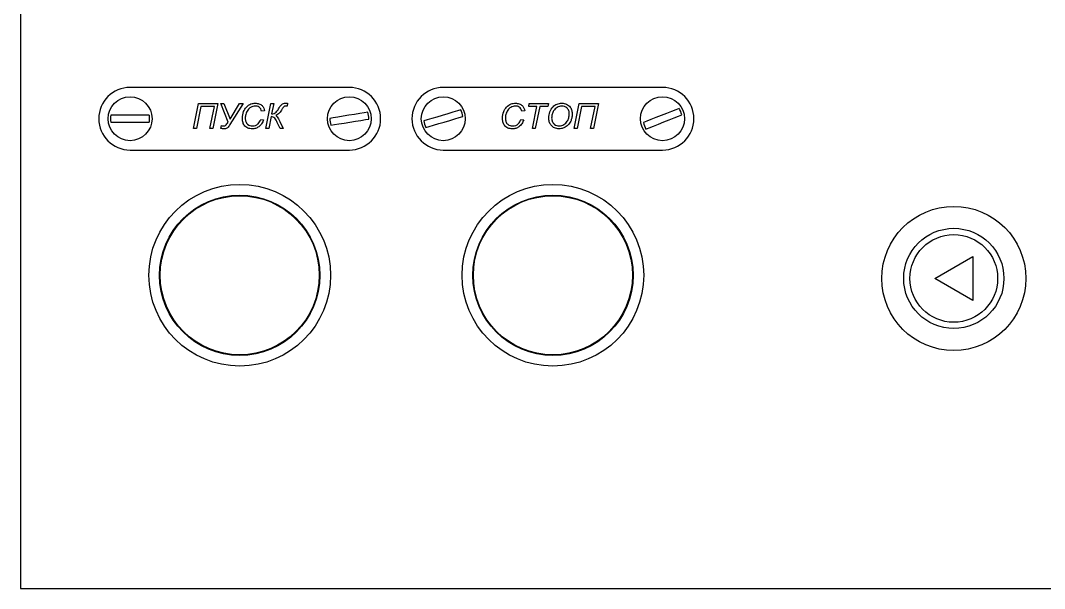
# Model space of a CAD drawing. Header units: millimetres. Extents: x -119 to 1184, y -69 to 836.
# Drawn here: x 594.72 to 627.42, y 637.87 to 656.01 of the extents above; entities that cross this region are included whole.
import ezdxf

# ---------------------------------------------------------------- set-up
doc = ezdxf.new("R2010")
doc.units = ezdxf.units.MM

msp = doc.modelspace()

# ---------------------------------------------------------------- linework, layer by layer
at = {"color": 7, "linetype": 'Continuous', "lineweight": 25}
for p, q in [((594.723, 679.27), (594.723, 637.87)), ((605.223, 653.87), (598.223, 653.87)), ((615.223, 653.87), (608.223, 653.87)), ((600.249, 652.555), (600.411, 653.355)), ((600.411, 653.355), (601.029, 653.355)), ((601.029, 653.355), (600.866, 652.555)), ((601.121, 653.355), (601.219, 653.355)), ((601.35, 652.759), (601.121, 653.355)), ((601.219, 653.355), (601.413, 652.852)), ((601.828, 653.355), (601.409, 652.68)), ((601.413, 652.852), (601.721, 653.355)), ((601.721, 653.355), (601.828, 653.355)), ((602.556, 652.555), (602.719, 653.355)), ((602.719, 653.355), (602.813, 653.355)), ((602.813, 653.355), (602.742, 653.027)), ((603.252, 653.361), (603.233, 653.269)), ((610.949, 653.263), (610.968, 653.355)), ((610.968, 653.355), (611.583, 653.355)), ((611.583, 653.355), (611.564, 653.263)), ((612.401, 652.555), (612.564, 653.355)), ((612.564, 653.355), (613.181, 653.355)), ((613.181, 653.355), (613.018, 652.555)), ((598.837, 652.98), (597.609, 652.98)), ((600.486, 653.263), (600.343, 652.555)), ((600.916, 653.263), (600.486, 653.263)), ((600.772, 652.555), (600.916, 653.263)), ((602.515, 653.119), (602.423, 653.109)), ((610.821, 653.119), (610.729, 653.109)), ((611.212, 653.263), (610.949, 653.263)), ((611.068, 652.555), (611.212, 653.263)), ((611.306, 653.263), (611.161, 652.555)), ((611.564, 653.263), (611.306, 653.263)), ((612.639, 653.263), (612.495, 652.555)), ((613.068, 653.263), (612.639, 653.263)), ((612.924, 652.555), (613.068, 653.263)), ((597.609, 652.76), (598.837, 652.76)), ((601.121, 652.556), (601.139, 652.65)), ((601.332, 652.729), (601.35, 652.759)), ((602.392, 652.842), (602.485, 652.832)), ((602.727, 652.935), (602.65, 652.555)), ((603.012, 652.555), (602.923, 652.744)), ((603.007, 652.776), (603.11, 652.555)), ((610.698, 652.842), (610.791, 652.832)), ((600.343, 652.555), (600.249, 652.555)), ((600.866, 652.555), (600.772, 652.555)), ((601.15, 652.553), (601.121, 652.556)), ((602.65, 652.555), (602.556, 652.555)), ((603.11, 652.555), (603.012, 652.555)), ((611.161, 652.555), (611.068, 652.555)), ((612.495, 652.555), (612.401, 652.555)), ((613.018, 652.555), (612.924, 652.555)), ((598.223, 651.87), (605.223, 651.87)), ((608.223, 651.87), (615.223, 651.87)), ((623.917, 647.77), (625.129, 648.47)), ((625.129, 648.47), (625.129, 647.07)), ((625.129, 647.07), (623.917, 647.77)), ((594.723, 637.87), (654.323, 637.87))]:
    msp.add_line(p, q, dxfattribs=at)
at = {"color": 7, "linetype": 'Continuous', "lineweight": 25, "flags": 128}
for points in [[(605.812, 653.076), (605.7, 653.058), (605.555, 653.034), (605.386, 653.007), (605.206, 652.978), (605.025, 652.949), (604.856, 652.922), (604.711, 652.899), (604.6, 652.881)], [(608.781, 653.149), (608.672, 653.117), (608.531, 653.075), (608.367, 653.027), (608.192, 652.975), (608.016, 652.923), (607.853, 652.875), (607.712, 652.834), (607.603, 652.802)], [(615.752, 653.2), (615.647, 653.158), (615.511, 653.103), (615.352, 653.04), (615.182, 652.972), (615.012, 652.904), (614.854, 652.841), (614.717, 652.786), (614.612, 652.744)], [(614.694, 652.54), (614.799, 652.582), (614.936, 652.636), (615.094, 652.7), (615.264, 652.768), (615.434, 652.835), (615.592, 652.899), (615.729, 652.953), (615.834, 652.995)], [(604.635, 652.664), (604.746, 652.682), (604.891, 652.705), (605.06, 652.732), (605.241, 652.761), (605.421, 652.79), (605.59, 652.817), (605.735, 652.84), (605.847, 652.858)], [(607.666, 652.591), (607.774, 652.623), (607.915, 652.664), (608.079, 652.712), (608.254, 652.764), (608.43, 652.816), (608.593, 652.864), (608.734, 652.906), (608.843, 652.938)]]:
    msp.add_lwpolyline(points, dxfattribs=at)
at = {"color": 7, "linetype": 'Continuous', "lineweight": 25}
for centre, radius in [((598.223, 652.87), 0.702), ((605.223, 652.87), 0.702), ((608.223, 652.87), 0.702), ((615.223, 652.87), 0.702), ((601.723, 647.87), 2.9), ((611.723, 647.87), 2.9), ((601.723, 647.87), 2.56), ((601.723, 647.87), 2.54), ((611.723, 647.87), 2.56), ((611.723, 647.87), 2.54), ((624.523, 647.77), 2.3), ((624.523, 647.77), 1.6), ((624.523, 647.77), 1.4)]:
    msp.add_circle(centre, radius, dxfattribs=at)
for centre, radius, start, end in [((598.223, 652.87), 1, 90, 180), ((605.223, 652.87), 1, 0, 90), ((608.223, 652.87), 1, 90, 180), ((615.223, 652.87), 1, 0, 90), ((598.223, 652.87), 0.624, 169.8391, 190.1609), ((598.223, 652.87), 0.624, 349.8391, 10.1609), ((605.223, 652.87), 0.624, 358.962, 19.2838), ((608.223, 652.87), 0.624, 6.2775, 26.5992), ((615.223, 652.87), 0.624, 11.6259, 31.9477), ((598.223, 652.87), 1, 180, 270), ((605.223, 652.87), 0.624, 178.962, 199.2838), ((605.223, 652.87), 1, 270, 0), ((608.223, 652.87), 1, 180, 270), ((608.223, 652.87), 0.624, 186.2775, 206.5992), ((615.223, 652.87), 0.624, 191.6259, 211.9477), ((615.223, 652.87), 1, 270, 0)]:
    msp.add_arc(centre, radius, start, end, dxfattribs=at)
for points, knots in [([(601.936, 653.241), (601.982, 653.281), (602.065, 653.353), (602.173, 653.362), (602.221, 653.366)], [0, 0, 0, 0, 0.559024, 1, 1, 1, 1]), ([(602.221, 653.273), (602.195, 653.271), (602.142, 653.268), (602.053, 653.229), (602.008, 653.177), (601.981, 653.146)], [0, 0, 0, 0, 0.280483, 0.560741, 1, 1, 1, 1]), ([(602.221, 653.366), (602.261, 653.363), (602.341, 653.357), (602.438, 653.297), (602.498, 653.212), (602.51, 653.15), (602.515, 653.119)], [0, 0, 0, 0, 0.280369, 0.55962, 0.779604, 1, 1, 1, 1]), ([(602.423, 653.109), (602.415, 653.134), (602.398, 653.185), (602.347, 653.241), (602.284, 653.27), (602.242, 653.272), (602.221, 653.273)], [0, 0, 0, 0, 0.280476, 0.559642, 0.779542, 1, 1, 1, 1]), ([(602.965, 653.183), (602.992, 653.235), (603.028, 653.309), (603.121, 653.36), (603.166, 653.364), (603.189, 653.366)], [0, 0, 0, 0, 0.560424, 0.779864, 1, 1, 1, 1]), ([(603.183, 653.273), (603.173, 653.272), (603.154, 653.27), (603.14, 653.259), (603.133, 653.254)], [0, 0, 0, 0, 0.559263, 1, 1, 1, 1]), ([(603.213, 653.271), (603.208, 653.271), (603.198, 653.272), (603.188, 653.273), (603.183, 653.273)], [0, 0, 0, 0, 0.560056, 1, 1, 1, 1]), ([(603.189, 653.366), (603.201, 653.365), (603.222, 653.363), (603.243, 653.362), (603.252, 653.361)], [0, 0, 0, 0, 0.559959, 1, 1, 1, 1]), ([(603.233, 653.269), (603.23, 653.269), (603.223, 653.27), (603.216, 653.27), (603.213, 653.271)], [0, 0, 0, 0, 0.5599364, 1, 1, 1, 1]), ([(610.242, 653.241), (610.288, 653.281), (610.371, 653.353), (610.479, 653.362), (610.527, 653.366)], [0, 0, 0, 0, 0.559024, 1, 1, 1, 1]), ([(610.527, 653.273), (610.501, 653.271), (610.448, 653.268), (610.359, 653.229), (610.314, 653.177), (610.287, 653.146)], [0, 0, 0, 0, 0.280479, 0.560739, 1, 1, 1, 1]), ([(610.527, 653.366), (610.567, 653.363), (610.647, 653.357), (610.744, 653.297), (610.804, 653.212), (610.816, 653.15), (610.821, 653.119)], [0, 0, 0, 0, 0.280369, 0.559621, 0.779604, 1, 1, 1, 1]), ([(610.729, 653.109), (610.721, 653.134), (610.704, 653.185), (610.653, 653.241), (610.59, 653.27), (610.548, 653.272), (610.527, 653.273)], [0, 0, 0, 0, 0.2804742, 0.5596388, 0.7795432, 1, 1, 1, 1]), ([(611.591, 652.891), (611.596, 652.957), (611.606, 653.09), (611.71, 653.248), (611.851, 653.349), (611.955, 653.36), (612.007, 653.366)], [0, 0, 0, 0, 0.280434, 0.559866, 0.779972, 1, 1, 1, 1]), ([(612.009, 653.273), (611.957, 653.264), (611.851, 653.247), (611.744, 653.136), (611.69, 653.011), (611.685, 652.928), (611.683, 652.887)], [0, 0, 0, 0, 0.2785332, 0.5583805, 0.7789421, 1, 1, 1, 1]), ([(612.007, 653.366), (612.059, 653.36), (612.161, 653.349), (612.275, 653.251), (612.332, 653.131), (612.337, 653.05), (612.339, 653.01)], [0, 0, 0, 0, 0.279663, 0.558798, 0.779102, 1, 1, 1, 1]), ([(612.247, 653.017), (612.244, 653.054), (612.239, 653.128), (612.177, 653.214), (612.096, 653.266), (612.038, 653.271), (612.009, 653.273)], [0, 0, 0, 0, 0.280317, 0.559483, 0.779625, 1, 1, 1, 1]), ([(601.808, 652.886), (601.813, 652.959), (601.823, 653.09), (601.902, 653.195), (601.936, 653.241)], [0, 0, 0, 0, 0.5598358, 1, 1, 1, 1]), ([(601.981, 653.146), (601.954, 653.1), (601.907, 653.019), (601.902, 652.926), (601.9, 652.885)], [0, 0, 0, 0, 0.559144, 1, 1, 1, 1]), ([(602.742, 653.027), (602.769, 653.028), (602.824, 653.03), (602.903, 653.091), (602.941, 653.148), (602.965, 653.183)], [0, 0, 0, 0, 0.279983, 0.558971, 1, 1, 1, 1]), ([(603.077, 653.182), (603.049, 653.134), (603.009, 653.068), (602.937, 652.998), (602.895, 652.984), (602.874, 652.978)], [0, 0, 0, 0, 0.560628, 0.780344, 1, 1, 1, 1]), ([(602.874, 652.978), (602.904, 652.943), (602.957, 652.882), (602.992, 652.808), (603.007, 652.776)], [0, 0, 0, 0, 0.558907, 1, 1, 1, 1]), ([(603.133, 653.254), (603.121, 653.241), (603.101, 653.219), (603.084, 653.193), (603.077, 653.182)], [0, 0, 0, 0, 0.559674, 1, 1, 1, 1]), ([(610.114, 652.886), (610.119, 652.959), (610.129, 653.09), (610.208, 653.195), (610.242, 653.241)], [0, 0, 0, 0, 0.559834, 1, 1, 1, 1]), ([(610.287, 653.146), (610.26, 653.1), (610.213, 653.019), (610.208, 652.926), (610.206, 652.885)], [0, 0, 0, 0, 0.559144, 1, 1, 1, 1]), ([(611.927, 652.637), (611.978, 652.647), (612.081, 652.665), (612.183, 652.775), (612.236, 652.897), (612.243, 652.977), (612.247, 653.017)], [0, 0, 0, 0, 0.278422, 0.558183, 0.779089, 1, 1, 1, 1]), ([(612.339, 653.01), (612.337, 652.968), (612.333, 652.894), (612.305, 652.825), (612.293, 652.795)], [0, 0, 0, 0, 0.559829, 1, 1, 1, 1]), ([(601.139, 652.65), (601.156, 652.648), (601.186, 652.643), (601.216, 652.639), (601.229, 652.637)], [0, 0, 0, 0, 0.560092, 1, 1, 1, 1]), ([(601.229, 652.637), (601.242, 652.641), (601.268, 652.648), (601.301, 652.683), (601.32, 652.712), (601.332, 652.729)], [0, 0, 0, 0, 0.2774388, 0.5582889, 1, 1, 1, 1]), ([(601.409, 652.68), (601.386, 652.644), (601.354, 652.595), (601.291, 652.55), (601.257, 652.547), (601.241, 652.545)], [0, 0, 0, 0, 0.560732, 0.780383, 1, 1, 1, 1]), ([(602.124, 652.545), (602.074, 652.549), (601.975, 652.558), (601.863, 652.651), (601.814, 652.77), (601.81, 652.847), (601.808, 652.886)], [0, 0, 0, 0, 0.279975, 0.558594, 0.778942, 1, 1, 1, 1]), ([(601.9, 652.885), (601.902, 652.849), (601.907, 652.777), (601.964, 652.69), (602.046, 652.644), (602.102, 652.639), (602.131, 652.637)], [0, 0, 0, 0, 0.280654, 0.559257, 0.779369, 1, 1, 1, 1]), ([(602.485, 652.832), (602.467, 652.789), (602.431, 652.704), (602.34, 652.61), (602.233, 652.554), (602.16, 652.548), (602.124, 652.545)], [0, 0, 0, 0, 0.280351, 0.559944, 0.779967, 1, 1, 1, 1]), ([(602.131, 652.637), (602.164, 652.641), (602.23, 652.648), (602.334, 652.716), (602.37, 652.795), (602.392, 652.842)], [0, 0, 0, 0, 0.280491, 0.561132, 1, 1, 1, 1]), ([(602.923, 652.744), (602.901, 652.795), (602.87, 652.865), (602.791, 652.928), (602.748, 652.933), (602.727, 652.935)], [0, 0, 0, 0, 0.56121, 0.779959, 1, 1, 1, 1]), ([(610.43, 652.545), (610.38, 652.549), (610.281, 652.558), (610.169, 652.651), (610.12, 652.77), (610.116, 652.847), (610.114, 652.886)], [0, 0, 0, 0, 0.279975, 0.558594, 0.778942, 1, 1, 1, 1]), ([(610.206, 652.885), (610.208, 652.849), (610.212, 652.777), (610.27, 652.69), (610.352, 652.644), (610.408, 652.639), (610.437, 652.637)], [0, 0, 0, 0, 0.280654, 0.559257, 0.779369, 1, 1, 1, 1]), ([(610.791, 652.832), (610.773, 652.789), (610.737, 652.704), (610.646, 652.61), (610.539, 652.554), (610.466, 652.548), (610.43, 652.545)], [0, 0, 0, 0, 0.280351, 0.559944, 0.779967, 1, 1, 1, 1]), ([(610.437, 652.637), (610.47, 652.641), (610.536, 652.648), (610.64, 652.716), (610.676, 652.795), (610.698, 652.842)], [0, 0, 0, 0, 0.280491, 0.561132, 1, 1, 1, 1]), ([(611.92, 652.545), (611.87, 652.551), (611.77, 652.563), (611.658, 652.656), (611.601, 652.773), (611.594, 652.852), (611.591, 652.891)], [0, 0, 0, 0, 0.279672, 0.558749, 0.779273, 1, 1, 1, 1]), ([(611.683, 652.887), (611.687, 652.85), (611.694, 652.777), (611.758, 652.692), (611.841, 652.646), (611.899, 652.64), (611.927, 652.637)], [0, 0, 0, 0, 0.280118, 0.559052, 0.779483, 1, 1, 1, 1]), ([(612.293, 652.795), (612.265, 652.746), (612.214, 652.659), (612.129, 652.607), (612.091, 652.584)], [0, 0, 0, 0, 0.559713, 1, 1, 1, 1]), ([(601.241, 652.545), (601.224, 652.546), (601.194, 652.548), (601.163, 652.551), (601.15, 652.553)], [0, 0, 0, 0, 0.559921, 1, 1, 1, 1]), ([(612.091, 652.584), (612.06, 652.571), (612.005, 652.549), (611.946, 652.546), (611.92, 652.545)], [0, 0, 0, 0, 0.559751, 1, 1, 1, 1])]:
    msp.add_open_spline(points, degree=3, knots=knots, dxfattribs=at)

doc.saveas('drawing.dxf')
